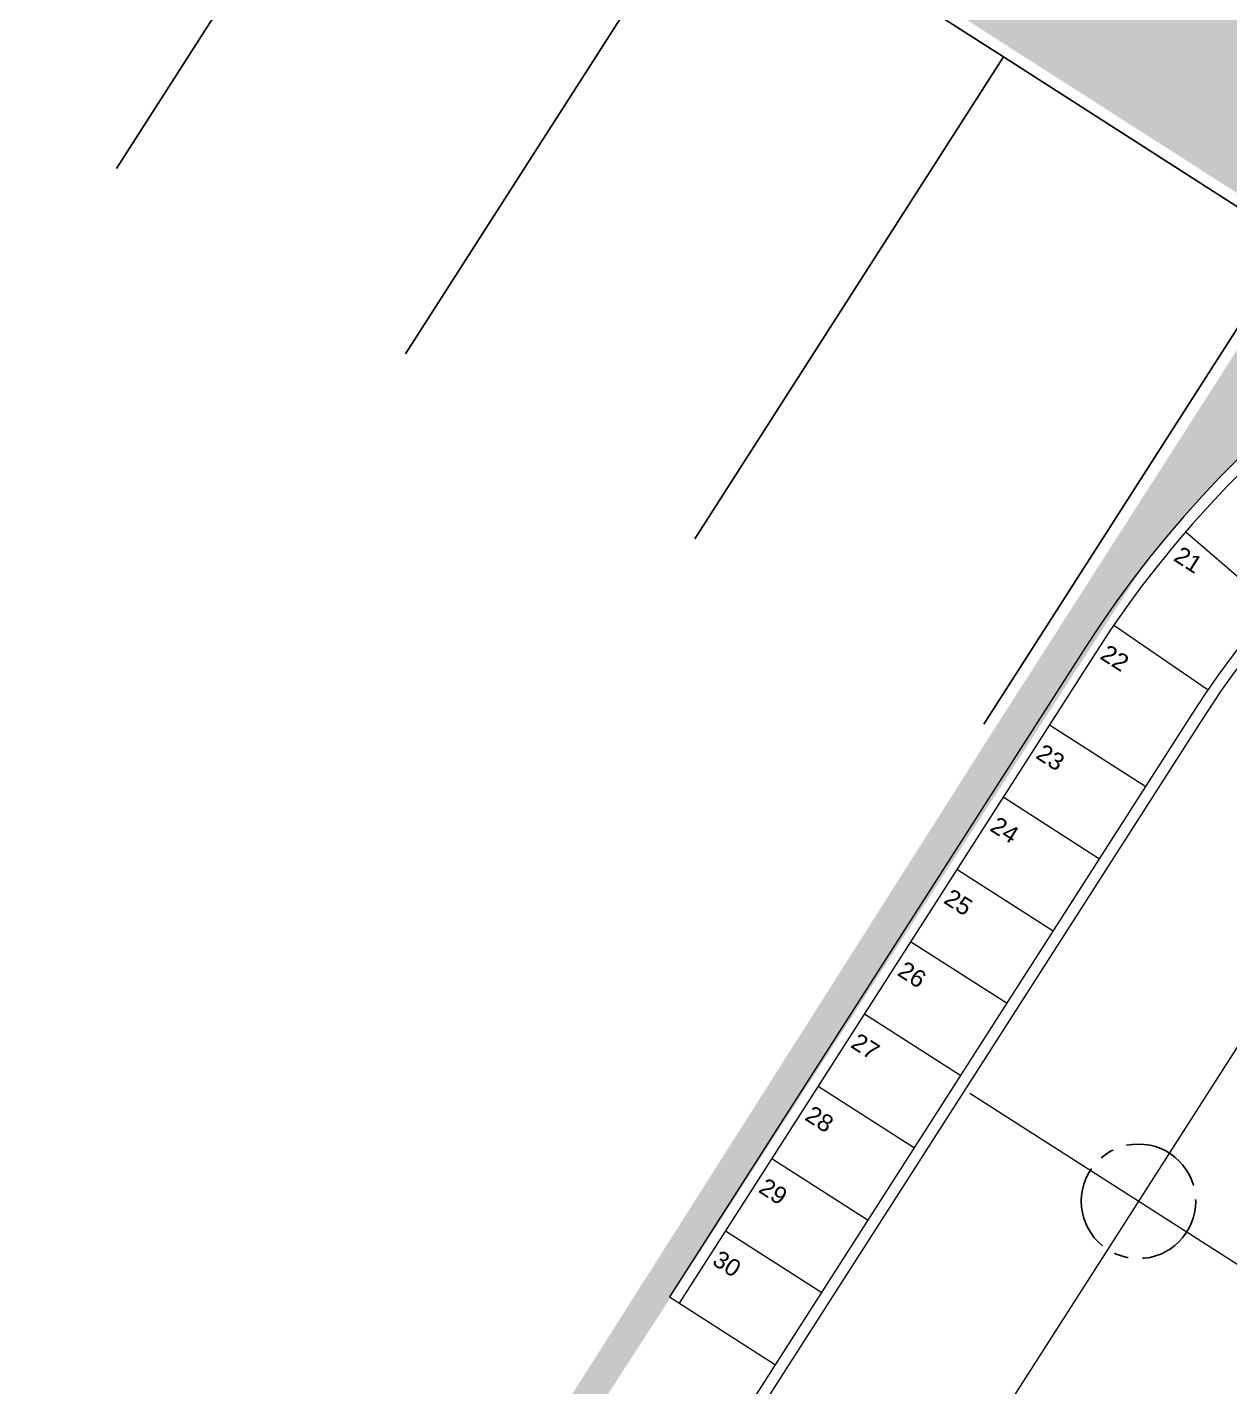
# Model space of a CAD drawing. Header units: inches. Extents: x 249 to 1192, y -18 to 440.
# Drawn here: x 915.28 to 925.79, y 222.12 to 234 of the extents above; entities that cross this region are included whole.
import ezdxf

# ---------------------------------------------------------------- set-up
doc = ezdxf.new("R2010")
doc.units = ezdxf.units.IN
doc.header["$MEASUREMENT"] = 0
doc.linetypes.add('CENTER2', pattern=[1.125, 0.75, -0.125, 0.125, -0.125])
for name, color, linetype in [('AS', 15, 'CENTER2'), ('KENDARAAN', 9, 'Continuous'), ('RUMPUT', 86, 'Continuous')]:
    doc.layers.add(name, color=color, linetype=linetype)
doc.layers.add('DINDING', color=6, linetype='Continuous', lineweight=0)
doc.layers.add('TEXT (KET. RUANG)', color=7, linetype='Continuous', lineweight=5)
doc.styles.get("Standard").update_dxf_attribs({"font": 'arial.ttf'})
pattern_1 = [(57.36874968947846, (-1.13686837721616e-13, 150.3474551388494), (-0.0535506494527033, 0.244197313478704), [0.046875, -0.30667839075]), (12.36874968947846, (-1.13686837721616e-13, 150.3474551388494), (-0.05355064946683093, 0.2441973135431277), [0.04687499999999999, -0.2031249999999999]), (102.3687496894784, (-1.13686837721616e-13, 150.3474551388494), (-0.2441973135431277, -0.05355064946683093), [0.04687499999999999, -0.203125])]

# ---------------------------------------------------------------- blocks, each defined once
blk = doc.blocks.new('lantai atap')
at = {"layer": 'AS'}
blk.add_circle((778.3495918735198, 8.791820485331812), 0.5, dxfattribs=at)
at = {"layer": 'DINDING'}
for points in [[(784.64959187352, 21.92831327086139, 0.4142135623730915), (775.3495918735201, 12.62831327086144), (775.34959187352, 5.879395106662201)], [(784.64959187352, 21.8283132708614, 0.4142135623730941), (775.44959187352, 12.62831327086144), (775.44959187352, 5.879395106662201)], [(776.4495918735199, 2.628313270861383), (776.4495918735199, 12.62831327086144, -0.4142135623730919), (784.64959187352, 20.82831327086157), (788.6506737093208, 20.82831327086142)], [(776.54959187352, 2.628313270861383), (776.54959187352, 12.62831327086144, -0.414213562373095), (784.64959187352, 20.72831327086146), (788.6506737093208, 20.72831327086139)], [(784.64959187352, 18.92831327086168, 0.4142135623730924), (778.3495918735198, 12.62831327086144), (778.3495918735198, 2.628313270861383)]]:
    blk.add_lwpolyline(points, format="xyb", dxfattribs=at)
for points in [[(775.543725921223, 13.94102240040911), (776.533493959516, 13.79833662545829)], [(775.4540049051054, 12.91323485011526), (776.4535252277591, 12.88226511323984)], [(775.44959187352, 11.8793951066622), (776.4495918735199, 11.8793951066622)], [(775.44959187352, 11.1293951066622), (776.4495918735199, 11.1293951066622)], [(775.44959187352, 10.3793951066622), (776.4495918735199, 10.3793951066622)], [(775.44959187352, 9.629395106662201), (776.4495918735199, 9.629395106662201)], [(775.44959187352, 8.879395106662201), (776.4495918735199, 8.879395106662201)], [(780.0995918735198, 8.793281271015019), (776.599594312255, 8.790359701684281)], [(775.44959187352, 8.129395106662201), (776.4495918735199, 8.129395106662201)], [(775.44959187352, 7.379395106662201), (776.4495918735199, 7.379395106662201)], [(775.44959187352, 6.629395106662201), (776.4495918735199, 6.629395106662201)], [(775.34959187352, 5.879395106662201), (776.4495918735199, 5.879395106662201)]]:
    blk.add_lwpolyline(points, dxfattribs=at)
at = {"layer": 'TEXT (KET. RUANG)'}
for s, p in [('21', (775.5767335025708, 13.67123912911882)), ('22', (775.4990969298004, 12.60268251439612)), ('23', (775.4946838982149, 11.56884277094309)), ('24', (775.4990969298004, 10.81884277094309)), ('25', (775.4990969298004, 10.06884277094309)), ('26', (775.4990969298004, 9.318842770943093)), ('27', (775.4946838982149, 8.568842770943093)), ('28', (775.4990969298004, 7.818842770943093)), ('29', (775.4990969298004, 7.068842770943093)), ('30', (775.4990969298004, 6.318842770943093))]:
    blk.add_text(s, height=0.1507495216806189, dxfattribs=at).set_placement(p)

msp = doc.modelspace()

# ---------------------------------------------------------------- hatches: boundary and pattern name
at = {"layer": 'RUMPUT'}
h = msp.add_hatch(dxfattribs=at)
h.set_pattern_fill('GRASS', color=256, scale=0.25, angle=-32.63125031052153, style=0)
h.set_pattern_definition(pattern_1)
edge = h.paths.add_edge_path(flags=17)
edge.add_line((928.2641801358428, 238.1271219383081), (928.210257116251, 238.0429060968166))
edge.add_line((928.210257116251, 238.0429060968166), (927.4523145428276, 238.5282132731405))
edge.add_line((927.4523145428276, 238.5282132731405), (927.9376217191517, 239.2861558465638))
edge.add_line((927.9376217191517, 239.2861558465638), (944.9810419464962, 265.7187626837782))
edge.add_line((944.9810419464962, 265.7187626837782), (944.6881731201453, 265.9062852588823))
edge.add_line((944.6881731201453, 265.9062852588823), (940.4070226355533, 258.9280528368603))
edge.add_line((940.4070226355533, 258.9280528368603), (924.793628950703, 240.4758183067917))
edge.add_line((924.793628950703, 240.4758183067918), (906.9246372932736, 247.3250345119762))
edge.add_line((906.9246372932736, 247.3250345119762), (902.6198956972331, 249.6291566118728))
edge.add_line((902.6198956972331, 249.6291566118728), (887.5537847216923, 220.0204940367008))
edge.add_line((887.5537847216923, 220.0204940367008), (887.5839640358096, 220.0011703593785))
edge.add_line((887.5839640358096, 220.0011703593785), (891.4664214464029, 226.0647109467683))
edge.add_line((891.4664214464029, 226.0647109467683), (893.1507382762344, 224.9862505549363))
edge.add_line((893.1507382762344, 224.9862505549363), (895.8468892558132, 229.1970426295128))
edge.add_line((895.8468892558132, 229.1970426295128), (898.4575803420504, 227.5254290221743))
edge.add_line((898.4575803420504, 227.5254290221743), (900.9840555867964, 225.9077384344269))
edge.add_line((900.9840555867964, 225.9077384344269), (903.1766002224102, 224.503862094208))
edge.add_line((903.1766002224102, 224.503862094208), (906.037006076289, 222.6723572589328))
edge.add_line((906.037006076289, 222.6723572589328), (908.5634813210348, 221.0546666711856))
edge.add_line((908.5634813210348, 221.0546666711856), (911.0899565657807, 219.4369760834385))
edge.add_arc((911.5752637421048, 220.1949186568622), 0.8999999999999068, 237.3687496894809, 417.3687496894814)
edge.add_line((912.0605709184289, 220.9528612302859), (909.534095673683, 222.570551818033))
edge.add_line((909.534095673683, 222.570551818033), (907.0076204289372, 224.1882424057802))
edge.add_line((907.0076204289372, 224.1882424057802), (905.42870871042, 225.1992123850987))
edge.add_line((905.42870871042, 225.1992123850987), (904.4811451841912, 225.8059329935278))
edge.add_line((904.4811451841912, 225.8059329935278), (901.9546699394456, 227.4236235812754))
edge.add_line((901.9546699394456, 227.4236235812754), (899.4281946946995, 229.0413141690227))
edge.add_line((899.4281946946995, 229.0413141690227), (896.8175036084623, 230.7129277763615))
edge.add_line((896.8175036084623, 230.7129277763615), (899.5136545880415, 234.9237198509381))
edge.add_line((899.5136545880415, 234.9237198509381), (897.8293377582105, 236.00218024277))
edge.add_line((897.8293377582105, 236.00218024277), (901.7117951688039, 242.0657208301597))
edge.add_line((901.7117951688039, 242.0657208301597), (903.3961119986349, 240.9872604383278))
edge.add_line((903.3961119986349, 240.9872604383278), (906.0922629782136, 245.1980525129046))
edge.add_line((906.0922629782136, 245.1980525129046), (921.3353302881802, 235.4379859668289))
edge.add_line((921.3353302881802, 235.4379859668289), (926.4724966191635, 232.1486817717427))
edge.add_line((926.4724966191635, 232.1486817717427), (923.7225291895685, 227.8538402938037))
edge.add_line((923.7225291895685, 227.8538402938037), (919.463051469438, 221.1432149451381))
edge.add_line((919.463051469438, 221.1432149451381), (919.6768221338963, 221.0063385626959))
edge.add_line((919.6768221338963, 221.0063385626959), (925.0547665600767, 229.3244415627794))
edge.add_arc((932.3615963517667, 223.5711608990821), 9.300000000000063, 66.3350080141156, 141.7836714338509, ccw=False)
edge.add_line((936.0945068641441, 232.0891054343901), (936.5596564253325, 232.8155662671032))
edge.add_line((936.5596564253325, 232.8155662671032), (928.2641801358428, 238.1271219383082))
edge = h.paths.add_edge_path()
edge.add_arc((902.0036540352787, 201.3876506392976), 2.899999999999944, 21.48045213667681, 57.36874968948014)
edge.add_line((903.5674216034344, 203.829910042552), (886.5721298860623, 214.7119178929705))
edge.add_line((886.5721298860623, 214.7119178929705), (889.268280865641, 218.9227099675464))
edge.add_line((889.268280865641, 218.9227099675464), (887.5537847216923, 220.0204940367008))
edge.add_line((887.5537847216923, 220.0204940367008), (884.8649772892378, 214.7363173751585))
edge.add_line((884.8649772892378, 214.7363173751585), (899.8177184374614, 202.7367090702986))
edge.add_line((899.8177184374614, 202.7367090702986), (892.7388052037915, 184.3859635759057))
edge.add_line((892.7388052037915, 184.3859635759057), (893.0458401206889, 184.2448822308663))
edge.add_line((893.0458401206889, 184.2448822308663), (904.7022274439961, 202.44958357398))
edge = h.paths.add_edge_path()
edge.add_arc((936.7399936000422, 195.4112244067168), 1.89999999999996, 57.36874968947894, 147.3687496894797)
edge.add_line((935.1398926117032, 196.4357617789567), (918.3671724142149, 170.2404790178616))
edge.add_line((918.3671724142149, 170.2404790178616), (918.7450692695428, 169.9754589107608))
edge.add_line((918.7450692695428, 169.9754589107608), (936.7549778665604, 193.0607695623063))
edge.add_line((936.7549778665604, 193.0607695623063), (952.0053637954162, 180.4123966854627))
edge.add_line((952.0053637954162, 180.4123966854627), (952.4805707531592, 182.8497661309809))
edge.add_line((952.4805707531592, 182.8497661309809), (994.0278929164666, 235.8605747491551))
edge.add_line((994.0278929164666, 235.8605747491551), (953.0004330159019, 262.5435687067472))
edge.add_line((953.0004330159019, 262.5435687067472), (949.137272090116, 264.7024635552781))
edge.add_line((949.137272090116, 264.7024635552781), (945.2741111643296, 266.861358403809))
edge.add_line((945.2741111643296, 266.861358403809), (940.4070226355533, 258.9280528368603))
edge.add_line((940.4070226355533, 258.9280528368603), (924.793628950703, 240.4758183067917))
edge.add_line((924.793628950703, 240.4758183067918), (906.9246372932736, 247.3250345119762))
edge.add_line((906.9246372932736, 247.3250345119762), (902.6198956972331, 249.6291566118728))
edge.add_line((902.6198956972331, 249.6291566118728), (887.5537847216923, 220.0204940367008))
edge.add_line((887.5537847216923, 220.0204940367008), (887.5839640358096, 220.0011703593785))
edge.add_line((887.5839640358096, 220.0011703593785), (891.4664214464029, 226.0647109467683))
edge.add_line((891.4664214464029, 226.0647109467683), (893.1507382762344, 224.9862505549363))
edge.add_line((893.1507382762344, 224.9862505549363), (895.8468892558132, 229.1970426295128))
edge.add_line((895.8468892558132, 229.1970426295128), (898.4575803420504, 227.5254290221743))
edge.add_line((898.4575803420504, 227.5254290221743), (900.9840555867964, 225.9077384344269))
edge.add_line((900.9840555867964, 225.9077384344269), (903.1766002224102, 224.503862094208))
edge.add_line((903.1766002224102, 224.503862094208), (906.037006076289, 222.6723572589328))
edge.add_line((906.037006076289, 222.6723572589328), (908.5634813210348, 221.0546666711856))
edge.add_line((908.5634813210348, 221.0546666711856), (911.0899565657807, 219.4369760834385))
edge.add_arc((911.5752637421048, 220.1949186568622), 0.8999999999999068, 237.3687496894809, 417.3687496894814)
edge.add_line((912.0605709184289, 220.9528612302859), (909.534095673683, 222.570551818033))
edge.add_line((909.534095673683, 222.570551818033), (907.0076204289372, 224.1882424057802))
edge.add_line((907.0076204289372, 224.1882424057802), (905.42870871042, 225.1992123850987))
edge.add_line((905.42870871042, 225.1992123850987), (904.4811451841912, 225.8059329935278))
edge.add_line((904.4811451841912, 225.8059329935278), (901.9546699394456, 227.4236235812754))
edge.add_line((901.9546699394456, 227.4236235812754), (899.4281946946995, 229.0413141690227))
edge.add_line((899.4281946946995, 229.0413141690227), (896.8175036084623, 230.7129277763615))
edge.add_line((896.8175036084623, 230.7129277763615), (899.5136545880415, 234.9237198509381))
edge.add_line((899.5136545880415, 234.9237198509381), (897.8293377582105, 236.00218024277))
edge.add_line((897.8293377582105, 236.00218024277), (901.7117951688039, 242.0657208301597))
edge.add_line((901.7117951688039, 242.0657208301597), (903.3961119986349, 240.9872604383278))
edge.add_line((903.3961119986349, 240.9872604383278), (906.0922629782136, 245.1980525129046))
edge.add_line((906.0922629782136, 245.1980525129046), (921.3353302881802, 235.4379859668289))
edge.add_line((921.3353302881802, 235.4379859668289), (926.4724966191635, 232.1486817717427))
edge.add_line((926.4724966191635, 232.1486817717427), (923.7225291895685, 227.8538402938037))
edge.add_line((923.7225291895685, 227.8538402938037), (919.463051469438, 221.1432149451381))
edge.add_line((919.463051469438, 221.1432149451381), (919.6768221338963, 221.0063385626959))
edge.add_line((919.6768221338963, 221.0063385626959), (925.0547665600767, 229.3244415627794))
edge.add_arc((932.3615963517667, 223.5711608990821), 9.300000000000063, 66.3350080141156, 141.7836714338509, ccw=False)
edge.add_line((936.0945068641441, 232.0891054343901), (936.5596564253325, 232.8155662671032))
edge.add_line((936.5596564253325, 232.8155662671032), (928.2641801358428, 238.1271219383082))
edge.add_line((928.2641801358428, 238.1271219383081), (928.210257116251, 238.0429060968166))
edge.add_line((928.210257116251, 238.0429060968166), (927.4523145428276, 238.5282132731405))
edge.add_line((927.4523145428276, 238.5282132731405), (927.9376217191517, 239.2861558465638))
edge.add_line((927.9376217191517, 239.2861558465638), (944.9810419464962, 265.7187626837782))
edge.add_line((944.9810419464962, 265.7187626837782), (944.8968261050046, 265.7726857033697))
edge.add_line((944.8968261050046, 265.7726857033697), (945.3821332813287, 266.5306282767932))
edge.add_line((945.3821332813287, 266.5306282767932), (945.0378815538875, 265.6220840357166))
edge.add_line((945.0378815538875, 265.6220840357167), (966.3961127163826, 251.8283722682141))
edge.add_line((966.3961127163826, 251.8283722682141), (987.2184795251611, 238.4959056741984))
edge.add_line((987.2184795251611, 238.4959056741984), (987.7848094723096, 239.3803879124368))
edge.add_line((987.7848094723096, 239.3803879124368), (987.3024339253069, 238.4415765959837))
edge.add_line((987.3024339253069, 238.4415765959837), (987.976155706937, 238.0101864792329))
edge.add_line((987.976155706937, 238.0101864792329), (989.8828169332336, 236.9080762407978))
edge.add_line((989.8828169332336, 236.9080762407978), (990.456695261496, 236.5406245619924))
edge.add_line((990.456695261496, 236.5406245619924), (978.5775728439761, 217.9538006475311))
edge.add_line((978.5775728439761, 217.9538006475311), (977.5716846833687, 218.6082348150211))
edge.add_line((977.5716846833687, 218.6082348150211), (973.9826760007684, 213.1882625206376))
edge.add_arc((963.9830200851625, 219.4284287330935), 11.78697555735094, 271.6088435800943, 328.0342658814109, ccw=False)
edge.add_line((964.3139503599156, 207.6460996788343), (963.9111392153794, 207.5327163177247))
edge.add_line((963.9111392153794, 207.5327163177247), (963.6031439829554, 207.2494292874127))
edge.add_line((963.6031439829554, 207.2494292874126), (962.2875738019667, 205.2953188658096))
edge.add_line((962.2875738019667, 205.2953188658096), (966.4964052996175, 202.6004232347034))
edge.add_line((966.4964052996175, 202.6004232347034), (961.5354874971925, 194.8525658174829))
edge.add_line((961.5354874971925, 194.8525658174829), (959.0090122524454, 196.4702564052309))
edge.add_line((959.0090122524454, 196.4702564052309), (955.8275540965427, 191.5015217572303))
edge.add_line((955.8275540965427, 191.5015217572303), (953.0774800973728, 187.2065138411622))
edge.add_line((953.0774800973728, 187.2065138411622), (937.7645309722822, 197.0113253950558))
h = msp.add_hatch(dxfattribs=at)
h.set_pattern_fill('GRASS', color=256, scale=0.25, angle=-32.63125031052153, style=0)
h.set_pattern_definition(pattern_1)
edge = h.paths.add_edge_path()
edge.add_line((944.6616194077268, 265.863002973527), (944.9535297677759, 265.6760941000285))
edge.add_line((944.9535297677759, 265.6760941000285), (944.9810419464962, 265.7187626837782))
edge.add_line((944.9810419464962, 265.7187626837782), (944.8968261050046, 265.7726857033697))
edge.add_line((944.8968261050046, 265.7726857033697), (945.3821332813287, 266.5306282767932))
edge.add_line((945.3821332813287, 266.5306282767932), (946.1400758547524, 266.0453211004692))
edge.add_line((946.1400758547524, 266.0453211004692), (987.7311629355853, 239.2966038760912))
edge.add_line((987.7311629355853, 239.2966038760912), (987.7848094723096, 239.3803879124368))
edge.add_line((987.7848094723096, 239.3803879124368), (988.542752045733, 238.8950807361128))
edge.add_line((988.542752045733, 238.8950807361128), (987.976155706937, 238.0101864792329))
edge.add_line((987.976155706937, 238.0101864792329), (989.8828169332336, 236.9080762407978))
edge.add_line((989.8828169332336, 236.9080762407978), (990.456695261496, 236.5406245619924))
edge.add_line((990.456695261496, 236.5406245619924), (978.5775728439763, 217.9538006475308))
edge.add_line((978.5775728439763, 217.9538006475308), (977.5716846833687, 218.6082348150209))
edge.add_line((977.5716846833687, 218.6082348150209), (973.9826760007684, 213.1882625206373))
edge.add_arc((963.983020085164, 219.4284287330915), 11.78697555734887, 271.60884358008735, 328.03426588141417, ccw=False)
edge.add_line((964.3139503599156, 207.6460996788343), (963.9111392153794, 207.5327163177247))
edge.add_line((963.9111392153794, 207.5327163177247), (963.6031439829554, 207.2494292874126))
edge.add_line((963.6031439829554, 207.2494292874126), (962.2875738019667, 205.2953188658096))
edge.add_line((962.2875738019667, 205.2953188658096), (966.4964052996175, 202.6004232347034))
edge.add_line((966.4964052996175, 202.6004232347034), (961.5354874971925, 194.8525658174829))
edge.add_line((961.5354874971925, 194.8525658174829), (959.0090122524454, 196.4702564052309))
edge.add_line((959.0090122524454, 196.4702564052309), (953.0774800973728, 187.2065138411622))
edge.add_line((953.0774800973728, 187.2065138411622), (937.7645309722822, 197.0113253950558))
edge.add_arc((936.7399936000422, 195.4112244067168), 1.89999999999995, 57.36874968947883, 147.3687496894803)
edge.add_line((935.1398926117032, 196.4357617789567), (918.3671724142149, 170.2404790178616))
edge.add_line((918.3671724142149, 170.2404790178616), (918.7450692695428, 169.9754589107608))
edge.add_line((918.7450692695428, 169.9754589107608), (936.7549778665604, 193.0607695623063))
edge.add_line((936.7549778665604, 193.0607695623063), (952.0053637954162, 180.4123966854627))
edge.add_line((952.0053637954162, 180.4123966854627), (952.4805707531592, 182.8497661309809))
edge.add_line((952.4805707531592, 182.8497661309809), (994.0278929164666, 235.8605747491551))
edge.add_line((994.0278929164666, 235.8605747491551), (953.0004330159019, 262.5435687067472))
edge.add_line((953.0004330159019, 262.5435687067472), (945.2741111643296, 266.861358403809))
edge.add_line((945.2741111643296, 266.861358403809), (944.6616194077268, 265.863002973527))
edge = h.paths.add_edge_path()
edge.add_line((927.5389045125903, 239.1270715606151), (939.6293338939829, 258.0089640506233))
edge.add_line((939.6293338939829, 258.0089640506233), (924.793628950703, 240.4758183067918))
edge.add_line((924.793628950703, 240.4758183067918), (906.9246372932736, 247.3250345119762))
edge.add_line((906.9246372932736, 247.3250345119762), (902.6198956972331, 249.6291566118728))
edge.add_line((902.6198956972331, 249.6291566118728), (887.5537847216923, 220.0204940367008))
edge.add_line((887.5537847216923, 220.0204940367008), (887.5839640358096, 220.0011703593785))
edge.add_line((887.5839640358096, 220.0011703593785), (891.4664214464029, 226.0647109467683))
edge.add_line((891.4664214464029, 226.0647109467683), (893.1507382762344, 224.9862505549363))
edge.add_line((893.1507382762344, 224.9862505549363), (895.8468892558132, 229.1970426295128))
edge.add_line((895.8468892558132, 229.1970426295128), (911.0899565657807, 219.4369760834385))
edge.add_arc((911.5752637421048, 220.1949186568622), 0.8999999999999188, 237.3687496894814, 417.3687496894813)
edge.add_line((912.0605709184289, 220.9528612302859), (896.8175036084623, 230.7129277763615))
edge.add_line((896.8175036084623, 230.7129277763615), (899.5136545880415, 234.9237198509381))
edge.add_line((899.5136545880415, 234.9237198509381), (897.8293377582105, 236.00218024277))
edge.add_line((897.8293377582105, 236.00218024277), (901.7117951688039, 242.0657208301597))
edge.add_line((901.7117951688039, 242.0657208301597), (903.3961119986349, 240.9872604383278))
edge.add_line((903.3961119986349, 240.9872604383278), (906.0922629782136, 245.1980525129046))
edge.add_line((906.0922629782136, 245.1980525129046), (926.4724966191635, 232.1486817717427))
edge.add_line((926.4724966191635, 232.1486817717427), (923.7225291895685, 227.8538402938034))
edge.add_line((923.7225291895685, 227.8538402938034), (919.463051469438, 221.1432149451381))
edge.add_line((919.463051469438, 221.1432149451381), (919.6768221338963, 221.0063385626959))
edge.add_line((919.6768221338963, 221.0063385626959), (925.0547665600767, 229.3244415627793))
edge.add_arc((932.3615963517668, 223.5711608990819), 9.3000000000002, 66.33500801411662, 141.7836714338508, ccw=False)
edge.add_line((936.0945068641441, 232.0891054343901), (936.4790483788139, 232.6896743100139))
edge.add_line((936.4790483788139, 232.6896743100139), (927.7208167662686, 238.2975301061033))
edge.add_line((927.7208167662686, 238.2975301061033), (927.6671702295447, 238.2137460697578))
edge.add_line((927.6671702295447, 238.2137460697578), (927.077659339104, 238.5912072068986))
edge.add_line((927.077659339104, 238.5912072068986), (927.4551204762449, 239.1807180973389))
edge.add_line((927.4551204762449, 239.1807180973389), (927.5389045125903, 239.1270715606151))
h = msp.add_hatch(dxfattribs=at)
h.set_pattern_fill('GRASS', color=256, scale=0.25, angle=-32.63125031052153, style=0)
h.set_pattern_definition(pattern_1)
edge = h.paths.add_edge_path()
edge.add_line((929.350860407087, 226.779816236044), (929.4943959639849, 226.4889325200638))
edge.add_line((929.4943959639849, 226.4889325200638), (929.2275455425012, 226.6594817251853))
edge.add_arc((932.3615963517556, 223.5711608990904), 4.399999999986277, 135.4210754378585, 147.3687496894757)
edge.add_line((928.65609932614, 225.9437737611126), (923.3177203865735, 217.6064054534503))
edge.add_line((923.3177203865735, 217.6064054534503), (925.8025669825493, 216.0153694998364))
edge.add_line((925.8025669825493, 216.0153694998364), (933.3811310326133, 227.8514119471577))
edge.add_arc((932.3615963517668, 223.5711608990822), 4.400000000000036, 76.60208950278718, 133.1772942586112)

# ---------------------------------------------------------------- linework, layer by layer
at = {"layer": 'KENDARAAN'}
for points in [[(916.0587810442639, 232.7606686385086), (918.754932023843, 236.971460713085), (916.228456779097, 238.5891513008324), (913.5323057995182, 234.378359226256)], [(918.5852562890097, 231.1429780507612), (921.2814072685887, 235.3537701253376), (918.754932023843, 236.971460713085), (916.0587810442639, 232.7606686385086)], [(921.1117315337552, 229.5252874630137), (923.8078825133343, 233.7360795375901), (921.2814072685885, 235.3537701253374), (918.5852562890096, 231.1429780507611)], [(923.6382067785014, 227.9075968752664), (926.3343577580805, 232.1183889498427), (923.8078825133344, 233.7360795375902), (921.1117315337557, 229.5252874630138)]]:
    msp.add_lwpolyline(points, dxfattribs=at)

# ---------------------------------------------------------------- block references
at = {"layer": 'DINDING', "rotation": 327.3687497004033}
msp.add_blockref('lantai atap', (264.7538491405411, 636.0437435629534), dxfattribs=at)

doc.saveas('drawing.dxf')
